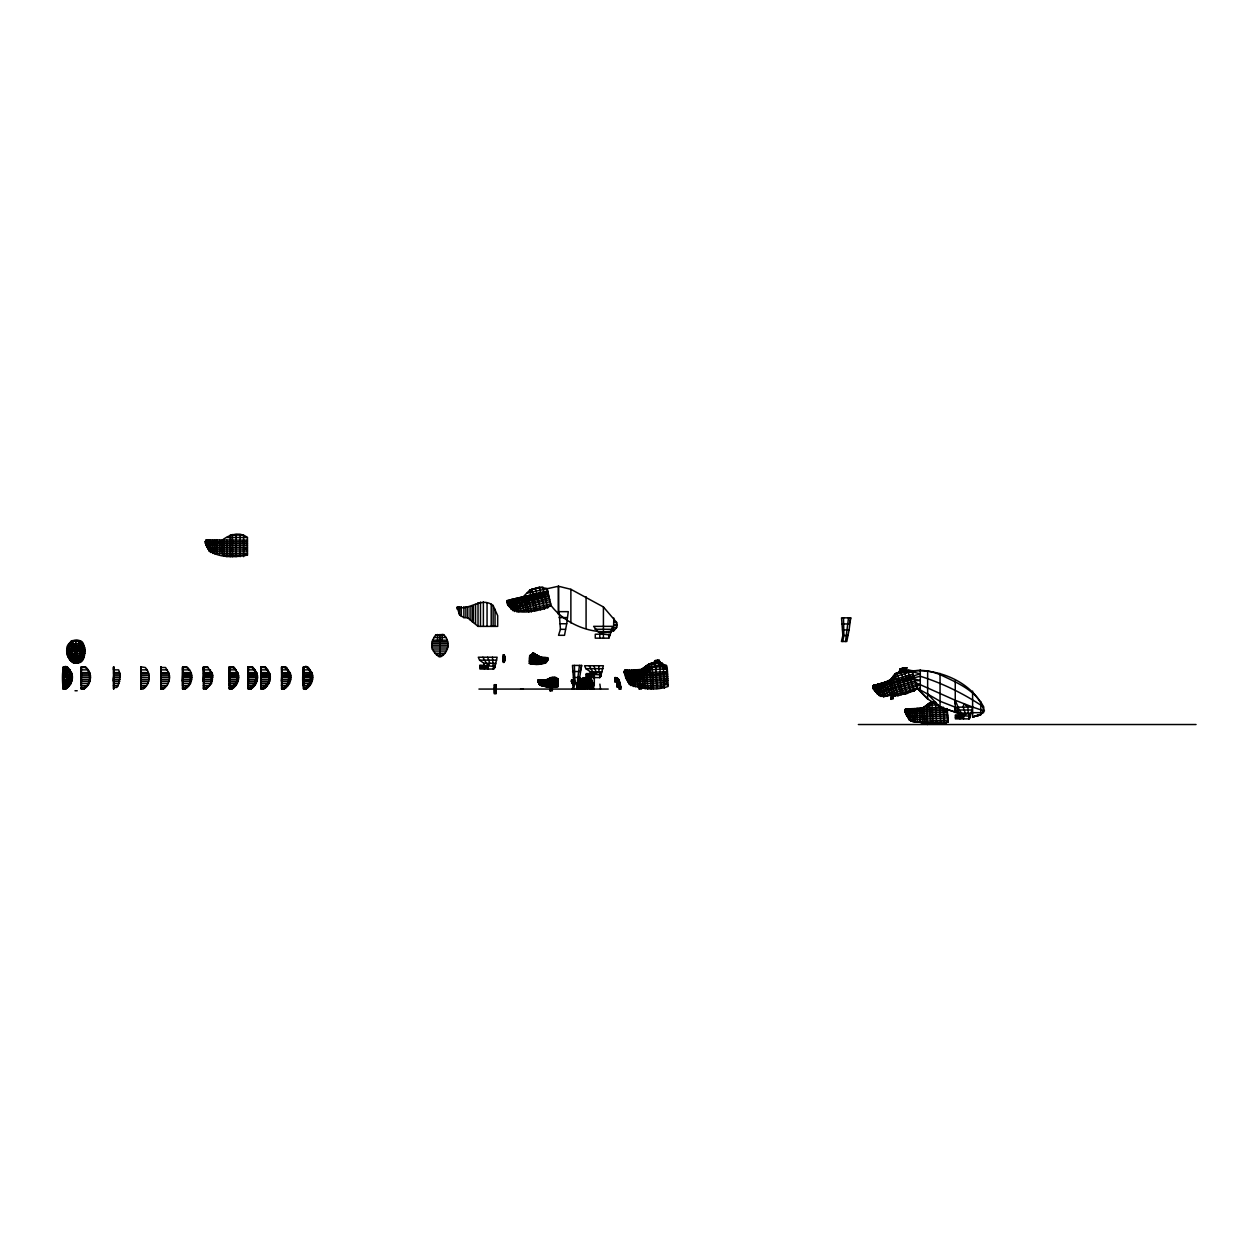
<?xml version="1.0" encoding="UTF-8"?>
<svg xmlns="http://www.w3.org/2000/svg" width="1259" height="1259" viewBox="0 0 1259 1259"><rect width="100%" height="100%" fill="white"/><g stroke="black" fill="none" stroke-linecap="round" stroke-linejoin="round"><path stroke-width="1.5" d="M63.155 689.066C62.163 680.332 60.684 654.9 71.401 672.605C74.171 678.554 71.008 685.762 65.61 689.066L63.186 689.066L63.155 684.833L64.319 684.833L68.379 679.64L68.348 675.784L65.499 669.867L66.57 666.861L69.418 669.882M69.749 659.448L77.114 659.889L77.082 657.245L79.522 655.184L80.308 653.405L79.207 649.55L77.554 646.26L75.918 645.946L74.659 645.961L74.737 659.889L77.114 659.889C82.291 655.86 82.465 648.416 78.263 643.632C84.243 632.994 89.121 662.391 78.373 662.832L73.478 662.832C67.97 659.464 64.791 651.973 67.876 645.993M84.148 646.355C78.152 644.813 69.513 645.19 70.488 653.405L74.863 659.889L74.895 662.832L73.604 662.832C63.17 657.938 65.893 636.409 79.317 640.626L83.362 646.355M80.356 661.211L75.918 661.211L75.918 662.832L75.918 640.626L79.773 640.642C86.981 646.213 85.958 658.189 78.247 662.832C76.217 663.698 76.421 659.527 77.995 659.448L81.237 653.405L76.956 662.832L82.386 657.214L84.243 651.375M71.086 641.24L75.918 641.24L72.078 640.642C58.575 652.43 76.878 646.733 84.4 647.913M68.08 646.355L77.554 646.26L77.082 657.245M77.192 646.544L78.436 647.913M84.463 655.184L83.661 655.184L83.991 647.913L84.825 647.913L83.975 645.993M113.625 689.066L113.64 666.861L113.625 689.066L113.625 675.8L120.297 675.8L118.094 685.683L116.835 687.445L113.64 687.445M120.297 675.8L120.077 674.147L113.64 674.147L113.625 666.861L113.625 670.024M113.64 667.475L113.64 669.867L118.629 669.867L120.077 674.147M140.882 685.683L140.914 666.861L140.898 689.066L143.117 689.066C150.262 684.392 151.222 673.502 145.273 667.49L140.898 666.861L140.898 689.066L140.914 687.461L144.911 687.445M165.165 687.445L161.183 687.445L161.152 689.066L161.168 666.861L161.168 672.715L168.612 672.605C171.051 678.444 168.47 685.494 163.371 689.066L161.152 689.066L161.168 666.861L161.152 681.418L168.895 681.418M182.634 684.833L182.634 672.196M182.665 667.475L182.634 689.066L185.089 689.066C193.131 684.66 194.358 672.054 186.489 666.877L182.649 666.861L182.618 685.683M231.656 689.066C239.1 684.267 239.887 672.306 232.836 666.861L229.437 666.861L229.437 689.066L231.876 689.066C237.4 685.699 240.579 678.208 237.479 672.227M255.64 672.574L252.666 667.49L248.306 666.861L248.291 689.066L250.746 689.066C256.254 685.699 259.433 678.208 256.348 672.227M256.301 677.625L254.759 683.448L249.329 689.051M261.069 684.833L261.069 683.48L267.538 683.448C271.063 678.333 269.269 670.496 264.484 666.861L261.085 666.861L261.069 689.066L263.524 689.066C269.033 685.699 272.212 678.208 269.127 672.227M269.631 681.418L261.069 681.418L261.069 672.196M268.954 673.785L261.085 674.147L269.993 674.163L265.917 667.49L261.085 666.861L261.069 689.066L261.069 687.445M283.904 689.066C291.396 684.251 291.868 672.369 285.085 666.861L281.686 666.861L281.686 689.066L284.125 689.066C289.649 685.699 292.828 678.208 289.727 672.227M311.571 672.227L312.437 674.163L303.513 674.147L303.513 672.589L311.728 672.605C314.545 678.538 311.351 685.762 305.968 689.066C301.279 692.607 301.578 662.061 306.928 666.861L309.777 669.882M431.868 645.206L432.246 648.999L434.937 653.264L438.824 656.647L440.933 656.647C449.07 652.445 450.565 640.123 443.278 634.489L435.583 635.087L432.545 640.186L431.868 645.206L447.889 645.206M437.534 640.186L437.55 634.489M446.032 637.463L439.879 637.479L439.863 656.647L439.879 634.489M538.994 683.133L538.034 680.112L542.409 680.002L542.409 685.982L539.639 684.817L539.12 683.133C540.205 685.919 535.83 679.105 539.12 680.002M67.372 655.184L68.191 655.184L68.6 646.339L72.518 640.626L73.431 645.442L70.488 651.375L73.589 643.632L75.918 643.617L78.263 643.632L81.095 651.375L81.048 653.405L77.082 658.599L74.769 658.599L70.709 653.405L73.651 659.448L75.933 659.889M88.224 669.882L81.316 669.867L81.316 666.861L85.156 666.877C93.024 672.054 91.797 684.66 83.755 689.066L81.3 689.051L81.316 666.861L81.331 685.683L81.284 667.475L86.147 667.49M149.066 675.438L140.914 675.8L140.898 681.418L148.641 681.418M140.914 666.861L140.898 674.147L148.782 673.785M161.152 689.066L161.168 687.461M187.481 667.49L182.649 667.475L182.634 689.066L182.649 687.461M182.634 671.677L182.634 666.861M203.549 671.677L203.549 666.861L207.405 666.877L211.78 672.605L203.549 672.589L203.549 674.147L212.456 674.163L212.771 675.815L211.465 683.48L205.988 689.066L203.549 689.066L203.549 666.861L203.565 681.418L212.094 681.418M208.018 685.683L205.768 689.066L210.709 683.48L211.717 675.438L203.549 675.8L203.549 681.418L203.549 677.61L212.755 677.625M229.437 674.147L238.344 674.163L234.268 667.49L229.437 666.861L229.453 685.683L229.437 674.179L237.322 673.785M229.437 671.677L229.437 666.861L229.421 670.024M256.207 683.48L248.306 683.48L248.291 672.589L256.537 672.605L257.214 674.163L248.306 674.147L256.175 673.785L255.451 683.48L250.51 689.066L252.776 685.683M248.291 671.677L248.306 666.861L252.162 666.877L256.537 672.605M270.071 679.64L261.085 679.608L261.069 681.418L261.085 677.61L261.069 681.418L261.069 675.8L269.237 675.438M261.069 671.677L261.085 666.861L261.069 670.024M281.686 683.495L281.686 685.683L281.686 666.861L286.517 667.49L290.593 674.163L281.686 674.147M286.108 687.445L281.701 687.445L281.686 689.066L281.686 666.861L281.686 672.715L288.295 672.605L288.657 674.147L288.547 681.418L285.038 687.445M303.513 683.495L303.513 685.683L303.529 666.861L308.345 667.49L311.744 672.605M303.513 674.147L303.513 666.861L303.529 669.867L309.258 669.882L310.485 674.147L310.375 681.418L306.881 687.445M541.401 683.133L541.401 682.236M248.291 670.024L248.306 666.861L248.275 685.683L248.291 675.8L256.458 675.438M288.295 672.605L287.43 669.882L281.686 669.867L281.686 666.861M68.6 677.625L65.657 671.677L63.155 671.677L63.17 666.861L67.766 667.49L71.952 675.815L70.693 683.48L63.155 683.48L63.186 679.64L72.156 679.64M140.898 672.589L148.357 672.605M182.634 672.589L190.849 672.605L191.557 674.163L182.649 674.147L190.518 673.785L190.801 675.438L189.794 683.48L184.853 689.066M229.437 672.589L237.652 672.605M261.069 672.589L269.284 672.605M920.282 669.804L920.282 691.459L927.647 698.918L940.08 707.07L960.46 713.869L940.048 707.039L927.647 694.055L917.197 688.295C915.545 682.488 913.483 676.728 912.193 670.874C939.938 668.356 974.875 683.369 984.396 710.816L980.824 714.577L972.609 717L972.609 691.081M940.048 673.423L940.048 707.039M70.693 683.48L65.499 689.066L64.193 689.051L64.319 683.48L67.545 679.64L65.358 672.511M67.199 674.147L65.641 672.511L68.049 675.784L68.316 681.418L64.193 689.066L70.772 681.387L71.228 674.147L72.078 674.163L71.212 672.227M75.933 645.946L78.719 646.355L81.363 651.375M75.933 641.24L80.749 641.24M80.34 653.405L78.121 646.26M149.239 677.625L140.898 677.61L140.898 681.418L140.914 679.64L149.034 679.64M191.195 681.418L182.649 681.418L182.634 675.8L190.801 675.438M211.874 677.625L209.812 669.882M237.982 681.418L229.437 681.418L229.437 666.861M256.631 677.625L255.75 672.605L256.301 677.594M310.973 672.605L311.256 681.418L303.513 681.387L303.513 677.61L303.513 681.418L312.075 681.418M182.618 679.703L182.634 681.418L182.649 679.64L191.62 679.64M66.932 653.405L75.933 653.39L75.933 655.168L84.07 655.184M119.81 681.418L113.64 681.418L113.625 677.61L120.297 677.625M203.533 679.671L203.533 681.418L203.533 679.64L212.535 679.64M257.513 677.625L248.291 677.61L248.291 681.418L256.852 681.418M261.069 681.418L261.069 679.671M901.098 669.945L900.138 669.19L899.146 672.495L900.138 669.19L906.81 667.899L903.931 671.362L899.099 672.652L900.091 669.332L903.726 668.025L906.653 670.418L920.345 673.864L872.817 687.634C874.139 680.726 877.161 691.6 877.476 693.819L880.97 696.353L887.689 695.708L883.849 682.677L912.948 674.1M68.411 677.625L65.783 672.511L68.112 677.625L66.758 681.418M81.111 651.375L81.363 653.405L80.639 649.55L78.388 646.26L80.639 649.55L81.363 653.405C79.191 645.977 77.901 642.247 80.828 653.405L79.522 655.184M229.453 687.461L229.437 689.066L229.437 683.495M248.322 687.461L248.291 689.066L248.291 684.833M303.529 687.461L303.513 689.066L303.529 666.861L308.345 667.49M505.315 659.102C503.049 645.961 501.696 671.236 505.315 659.102L502.939 659.102M81.3 683.48L89.216 683.48M248.291 683.48L254.759 683.448M303.513 683.48L311.429 683.48M113.64 683.48L119.353 683.48M182.649 683.48L190.55 683.48M281.686 683.48L289.601 683.48M955.251 680.789L955.251 712.531M655.986 661.51L655.168 660.582L653.484 663.556L657.544 661.416L659.307 661.431L658.363 662.895L660.015 662.832L659.024 660.188L660.66 664.909L659.102 665.917L657.403 660.172L655.168 660.582L653.421 663.556L659.968 662.832L659.087 660.172L657.403 660.172M64.319 683.48L64.429 672.196L63.155 672.196M566.692 623.756L568.265 611.654L559.122 611.654L560.428 629.327L558.54 635.307L564.52 635.307L566.692 623.756L560.098 623.756M577.724 689.066L581.642 665.413L572.483 665.413L573.789 683.086L572.357 689.066M849.07 629.941L850.706 617.839L841.547 617.839L842.853 635.512L841.421 641.492L846.803 641.492L849.07 629.941L842.523 629.941M955.046 703.907L955.219 700.272L915.466 682.567L877.476 693.819L872.833 687.603M529.583 657.528L531.282 657.607L529.583 657.528C547.46 658.488 549.79 655.451 546.847 661.573C542.424 665.193 534.729 664.894 529.299 663.367L529.677 655.64L533.627 653.279L535.39 654.774L532.51 654.46L532.919 653.279L535.374 654.774L532.478 653.893L532.887 655.797L538.726 656.096C540.772 659.37 550.97 655.247 547.256 660.818L529.472 659.936M539.466 663.871L539.812 656.946L536.334 654.649L529.677 655.64L532.887 655.797L533.643 653.279L531.424 654.68L530.952 664.154L531.03 662.675M532.463 664.233L532.95 654.475L531.928 654.617L532.195 655.357L532.919 653.295L535.39 654.774L534.603 653.452L534.194 654.649M534.257 664.327L534.745 654.586L538.726 656.096L538.632 657.969M534.745 654.57L537.294 654.979L536.822 664.453M535.846 664.39L536.334 654.649M541.527 663.572L541.826 657.497L542.975 657.497L542.676 663.446M545.619 663.021L545.887 657.607M529.378 661.62L546.312 662.454L546.548 657.639M532.95 654.491L532.887 655.797L532.919 653.279L532.195 655.357M537.247 656.018L537.294 654.979L531.424 654.68M538.348 663.808L538.726 656.096M540.662 658.079L529.614 656.836M541.795 658.127L540.693 657.387L540.379 663.902L529.299 663.367L544.643 663.351L544.942 657.56M543.715 663.304L543.998 657.513M546.312 662.454L546.39 660.77M546.973 660.802C548.42 658.3 546.705 662.486 546.925 659.905L547.744 659.952L547.665 657.56M574.419 665.413L574.844 683.086L573.663 689.066M843.499 617.839L843.908 635.512L842.727 641.492M72.062 644.199L71.102 644.687L71.889 644.199M549.317 597.978L509.895 607.263C507.896 606.114 504.702 599.583 509.077 600.118L547.712 591.132L509.077 600.118L511.123 608.789C520.376 614.738 533.8 611.119 544.407 608.837L539.293 587.213L529.756 590.093L523.146 596.908L526.545 611.355L551.112 605.579C564.772 623.677 591.651 635.103 613.81 630.838L616.611 627.549L616.611 622.387L603.423 606.964L570.878 589.306L558.477 586.238L530.307 592.422M140.898 670.024L140.914 667.49M161.152 670.024L161.168 666.861M182.634 670.024L182.649 667.475M203.533 670.024L203.549 666.861L203.549 689.066L203.565 687.461L207.971 687.445M74.769 657.245L71.354 653.405L73.73 646.26M920.282 687.839L901.161 694.748L895.653 676.413L905.174 673.596L906.653 670.418M67.923 653.374L71.008 659.417L74.895 662.832C70.913 658.536 68.379 650.809 73.447 646.26L70.756 653.405L74.895 661.211M533.643 653.279L532.51 654.444L532.919 653.279L533.202 654.475L535.374 654.774M70.488 653.405L73.305 646.26L70.488 653.405L71.212 649.55M483.912 663.304L495.684 663.304L494.74 666.467L479.931 665.114L479.931 669.033L493.465 669.033L494.74 667.585L497.116 657.229L478.294 657.229L479.6 660.157L483.912 663.304L484.463 669.033M598.702 665.743L599.032 671.834L599.725 674.635L601.015 674.997L603.391 665.743L584.569 665.743L585.876 668.671L594.358 674.478L601.015 674.903L599.725 677.562L586.19 677.562L586.19 673.628L594.358 673.455M955.408 715.93L963.56 715.789L965.26 713.145L963.151 707.054L963.906 703.671L967.919 707.054L968.234 713.145L968.942 715.946L970.217 716.308L972.609 707.054L955.219 700.272L959.264 709.997L963.56 715.789L970.217 716.214L968.942 718.873L955.408 718.873L955.408 714.939L959.956 714.687L963.56 714.766L963.56 718.873M579.439 665.413L576.465 689.066M848.519 617.839L845.529 641.492M74.895 655.168L75.194 653.39M641.492 685.132L641.492 689.066L639.226 689.066L639.871 685.132M902.152 668.403L903.931 671.362L902.152 668.403L903.096 669.127L903.726 668.025L904.292 669.206L903.931 671.362L906.386 677.72M538.317 656.38L537.593 655.75L538.537 656.317M610.08 635.055L612.441 626.352L593.634 626.352L597.82 631.688L603.423 634.08L610.08 635.055L608.805 638.171L595.271 638.171L595.271 634.253L603.423 634.08L603.423 638.171M71.511 653.405L74.659 645.961L73.415 647.913M625.44 670.528L626.935 670.134L627.076 673.408M305.732 689.066C312.924 684.377 313.522 673.518 307.825 667.459M580.493 670.512L581.642 665.413M849.557 622.937L850.706 617.839M625.503 670.213C623.488 671.377 630.177 683.637 624.606 673.534C622.229 670.024 629.594 669.064 624.684 670.528L627.375 679.042L641.775 678.318L641.681 676.555L626.463 677.295L624.448 672.81L624.684 670.528L626.935 670.134L624.684 670.528L649.314 669.127M906.024 712.279L905.3 709.321C905.819 707.054 909.517 723.484 905.221 712.311C905.52 703.702 909.675 713.822 907.991 717.724L907.361 716.072L910.792 721.108L920.093 722.351L924.83 724.24L944.14 723.689L947.917 721.879L947.256 708.644L904.953 710.706L905.221 712.311L947.303 710.265L943.148 710.469M550.325 689.177L550.057 690.861L552.308 690.861L552.308 687.729L551.222 687.729L550.325 689.177L552.308 689.177M978.432 715.584L982.996 712.185L983.641 707.039C974.97 689.743 956.572 682.504 940.048 674.619C930.684 670.984 920.455 668.797 910.603 671.897L912.193 670.874L905.174 673.596L904.324 670.685L901.727 671.472M79.773 644.073L80.749 644.687L79.821 644.325M890.868 697.643L892.458 695.771L893.213 698.808L891.01 699.343L890.868 697.643L892.804 697.171M903.301 669.646L903.726 668.025L903.742 670.842L905.268 670.386L906.449 672.227M247.456 547.24L206.964 547.287L205.091 541.811L206.35 539.843L247.441 540.205M71.322 641.24L72.912 641.24L70.189 643.632L68.71 653.405L72.566 661.211L71.716 661.211M878.058 691.726L876.374 692.293L880.97 696.337L877.429 684.566L883.849 682.677M897.935 695.692L890.302 695.346L888.303 688.799L876.17 692.34L874.596 690.719L876.406 690.152L876.28 692.324L873.164 688.484M919.275 689.979C915.136 685.856 909.14 695.047 903.285 694.087L896.943 672.825L890.491 679.813L895.354 696.054L890.302 695.33L883.299 696.542L879.537 683.873L873.132 685.825L876.72 692.23L879.459 691.427M879.128 695.487L875.996 684.99L873.038 685.777L879.144 695.456L916.064 684.534L920.282 685.006L883.283 696.557L887.705 695.676M883.299 696.542L885.455 696.337L881.568 683.259L890.758 680.647L890.506 679.75L883.834 682.724M913.782 690.971L917.229 688.217L893.024 695.487L888.775 681.276L896.943 672.825M909.69 676.728L907.833 670.181L912.193 670.874M873.038 685.762L874.265 688.862L873.478 689.114L906.858 679.309L906.275 677.358L910.052 677.956L913.987 690.939L913.53 689.365L914.003 690.892L910.698 691.868L906.748 678.947L902.483 678.884C903.301 670.024 895.495 671.126 892.442 677.342L897.935 695.723L901.176 694.732M905.268 670.386L904.292 669.206L903.742 670.842L902.593 669.599L899.099 672.652L901.035 670.04L900.091 669.332L901.869 672.29L900.531 670.528M660.66 664.909L661.353 663.21L658.205 661.101M67.86 647.913L67.687 646.355M547.193 660.818L529.425 660.707L531.125 660.802M68.474 679.64L64.193 687.445M647.126 666.971L647.032 667.065M927.537 705.732L927.631 705.669M659.307 661.431L658.426 663.43L657.544 661.416M905.709 709.494L904.953 710.706L905.677 709.006L943.306 707.243L944.14 723.689L942.33 723.783M76.956 661.211L80.497 655.184L80.859 651.375M547.13 660.802L547.712 659.134M68.316 681.418L65.468 687.445L63.155 688.657M81.064 655.184L76.956 662.407L73.62 661.211L70.787 655.184M574.828 683.905L572.53 683.905L571.334 681.182L572.53 680.002L572.53 683.905L573.789 685.415L573.789 680.002M893.685 677.326L893.685 678.223L893.796 677.373M904.953 710.706C906.181 705.827 906.15 714.656 905.079 711.603L905.772 710.658L905.221 712.311M230.476 689.051L237.054 681.387L236.771 672.574M311.13 681.387L304.552 689.066M229.421 679.671L229.453 681.418L229.406 679.64L238.423 679.64M67.781 655.184L75.933 655.168L75.933 653.39L84.904 653.405M79.112 661.211L78.137 662.832L79.931 661.211M66.365 687.445L65.374 689.066L71.071 683.48M163.371 689.066L165.637 685.683M66.522 687.445L70.016 681.418L70.142 674.147L68.899 669.882L66.176 667.49L64.477 668.828L63.17 667.475L68.002 667.49M492.442 657.229L493.465 669.033L494.74 667.034M586.19 674.619L594.358 674.478L599.032 671.834L601.015 674.903L599.725 673.659L599.725 677.562L601.015 675.548M983.641 710.816L972.609 707.054L955.219 707.196L955.077 709.997L959.956 714.687L963.56 715.789L968.234 713.145L970.217 716.214L968.942 714.97L968.942 718.873L970.217 716.875M556.226 684.817L558.067 683.905L539.12 683.905L539.639 683.133M267.538 683.448L262.108 689.051M85.785 685.683L83.519 689.066L82.339 689.051L87.201 685.683C91.797 680.285 90.727 671.267 85.156 666.877L85.675 667.49M144.108 687.445L145.367 685.683M185.844 687.445L187.103 685.683M232.632 687.445L233.906 685.683M264.28 687.445L265.539 685.683M284.88 687.445L286.155 685.683M306.724 687.445L307.983 685.683M659.102 665.917L658.961 662.926L651.281 663.273L649.077 664.012L649.471 672.306L627.816 673.471C621.883 673.471 628.178 681.56 629.469 684.377C641.303 688.893 655.734 690.908 668.167 686.423L667.301 668.875C655.451 659.212 646.371 674.73 634.725 673.124L635.386 686.737M77.114 659.448L81.08 653.405L78.2 659.448L75.918 660.298M64.351 685.683L67.53 681.418L68.112 677.625M448.094 646.984L431.664 646.984M77.381 646.26L75.918 647.913L74.47 646.26M558.067 681.434L537.923 681.434L538.584 682.236L538.222 680.726M282.724 689.066C289.318 685.352 292.167 676.398 287.949 669.882M493.465 669.033L494.74 667.679M599.725 677.562L601.015 676.209M968.942 718.873L970.217 717.52M87.563 669.882C91.529 676.13 89.641 684.912 83.519 689.066L87.201 685.683M63.155 686.124L64.823 685.683L68.568 679.64L67.907 675.784L65.751 672.511M263.288 689.066C270.48 684.377 271.078 673.518 265.381 667.459L261.085 667.459L261.085 669.867L267.994 669.882M250.62 689.066C258.347 684.424 259.37 672.463 252.146 666.877L254.46 669.851M888.303 688.799L886.352 682.095L890.491 679.813M655.923 661.51L653.421 663.556L655.388 661.809L655.168 660.582L656.049 662.045M72.644 649.55L74.659 647.913M624.684 670.528L624.606 673.534L628.194 673.36L628.036 670.087M636.409 674.793L636.173 669.772L641.366 669.52L649.093 664.012L654.932 663.729L655.042 666.105L649.188 666.404M917.449 721.627L916.804 708.549C924.515 710.595 927.993 700.492 935.531 701.908M643.554 672.589L643.349 668.498L649.093 664.012L658.992 663.524M907.078 716.088L947.508 714.089L947.901 721.879L924.767 723.028L924.83 724.24L923.98 707.275L929.709 702.79L935.547 702.506M643.365 668.498L649.109 664.012L641.35 669.52L641.492 672.699M67.545 679.64C68.175 671.393 55.837 671.96 71.008 672.605M72.282 651.375L74.659 649.55M977.094 716.119L978.825 714.766L972.64 716.985L980.824 714.577L980.824 701.751M544.423 608.821L551.112 605.579L547.083 588.488L539.293 587.213M457.143 609.151L457.143 607.231C470.315 610.694 481.111 596.231 493.119 605.485L497.683 615.667L497.683 626.384L478.027 626.384L467.766 617.854L463.879 617.618L459.629 614.974L457.143 607.231L461.455 607.231M247.456 555.062L222.229 555.077L222.213 540.237C229.169 534.54 239.619 531.329 247.441 537.483L247.456 555.062C235.795 557.438 213.936 558.65 207.168 547.319M872.817 687.634L873.478 685.368L873.478 689.145M872.833 686.202L873.478 685.4M558.067 680.033L543.542 680.033C548.09 680.505 551.269 675.406 556.226 677.688L558.067 678.837L558.067 686.564L556.226 687.272L546.894 687.272L543.542 685.982L543.542 680.033L542.409 680.002M578.196 680.096L584.034 677.625M556.226 685.793L558.067 684.817L539.639 684.817L539.639 680.002M943.495 710.438L947.398 712.075L905.945 714.121L907.818 714.026M663.509 684.912L667.301 683.102L666.782 673.282M947.901 721.879L944.14 723.689L947.917 721.879L947.712 717.913L909.203 719.833L908.668 708.864M902.199 668.277L903.159 669.033L906.81 667.899L903.348 669.536L902.199 668.277L902.656 669.41M531.251 658.174L529.551 658.252L531.282 657.45M904.355 669.017L906.81 667.899M64.24 686.139L68.316 679.64L65.452 685.683L63.155 686.533M885.817 689.523L914.963 680.867L920.298 680.474L914.38 678.931L875.32 690.546L874.265 688.862M874.076 688.941L874.612 690.687L876.39 690.168L876.752 692.12M903.285 694.071L902.845 692.481L903.285 694.087L906.779 693.064L902.955 680.474L920.298 676.272C942.771 683.291 964.504 694.008 983.641 707.039M978.463 715.505L980.824 714.577L972.64 716.985M876.17 692.34L876.988 692.057M876.39 690.184L878.53 693.536L877.476 693.819L878.562 693.457L877.476 693.819L876.453 692.245L878.011 691.852M877.492 693.803L878.562 693.457M897.132 673.345L895.007 674.021L904.497 671.283M538.034 680.112L539.12 683.905L538.946 679.86M906.858 679.309L913.861 677.2L909.596 676.366L909.25 675.233M873.573 685.667L881.568 683.307L882.04 684.833M876.012 684.927L877.46 684.487L877.932 686.061L877.444 684.534M893.04 695.456L892.537 693.756L893.024 695.487L895.007 694.874M879.522 683.936L881.552 683.338M888.775 681.276L890.758 680.694L890.506 679.75M891.073 696.856L892.631 696.463M892.993 697.942L890.884 698.462L891.104 699.327M511.327 604.855L548.861 596.026L508.416 605.532L507.141 600.512M506.826 602.337L548.058 592.643L509.454 601.723M507.393 603.879L548.436 594.232M508.416 605.532L510.241 605.107M511.123 608.789L510.1 607.216L511.123 608.789L549.727 599.709M550.214 601.629L512.665 610.552L510.163 599.866M550.702 603.864L516.757 611.858L513.735 599.032M613.495 630.901L613.81 618.012M527.033 593.194L532.478 591.919M902.593 669.599L904.292 669.206M982.996 712.185L983.641 712.641L972.609 712.688M915.435 670.937L907.802 670.292M924.767 723.028L922.705 723.122L921.981 708.298L916.804 708.549L916.882 710.107L916.804 708.549M930.779 724.35L929.819 705.182L938.38 704.757M69.339 643.632L70.189 643.632M80.529 641.24L78.939 641.24L82.512 643.632M68.899 669.882L69.749 669.882M658.205 661.652L660.062 661.542M67.593 685.683L69.056 685.683M655.042 666.105L666.42 665.555L666.656 669.819L666.404 665.555L659.81 663.005L662.454 663.351M666.53 668.277L662.675 668.466L662.439 663.351L661.29 663.21M650.085 669.725L667.301 668.875M667.427 671.598L642.232 672.841L642.971 687.682L664.327 686.611M625.487 676.87L667.585 674.777M667.679 676.618L626.195 678.664L625.849 673.502M627.454 679.026L626.683 677.326L628.477 678.979L628.272 675.186M627.328 680.631L667.774 678.632M667.27 683.102L667.176 681.339L663.336 681.528L663.43 683.291L667.301 683.102L666.42 665.555M664.122 682.661L629.469 684.377L628.918 673.408M668.073 684.676L633.246 686.391L632.6 673.235M910.163 708.786L910.792 721.108L910.713 719.755L909.203 719.833L909.108 717.772L907.991 717.819L947.586 715.867M947.822 720.117L912.995 721.848L912.334 708.691L906.134 708.99M649.392 670.685L624.338 671.913L624.684 670.528M663.666 673.345L667.506 673.156L625.534 675.705M626.069 675.296L626.463 677.295M664.028 680.6L667.868 680.411L628.257 682.362L627.816 673.471M203.549 674.147L211.433 673.785L211.717 675.438M940.741 723.862L939.844 707.039M237.605 675.438L229.437 675.8L238.659 675.815M289.853 675.438L281.686 675.8L290.908 675.815M311.681 675.438L303.513 675.8L312.736 675.815M646.292 666.53L646.119 672.463M660.959 688.405L659.858 666.231M926.923 705.323L927.411 724.523L927.332 722.902M479.931 666.09L488.083 665.948L489.767 663.304L487.658 657.229M651.407 666.263L651.265 663.288L654.932 663.729M651.296 663.273L654.9 663.131M81.662 643.632L82.527 646.355L83.755 646.355M67.152 651.375L85.124 651.375M71.716 681.418L63.155 681.418L63.139 679.703M70.032 659.448L71.495 659.448M68.395 657.245L83.456 657.245M479.931 667.569L488.083 667.49M586.19 676.083L594.358 676.02M955.408 717.41L963.56 717.331M66.176 667.49L67.766 667.49M520.596 689.066L523.398 689.066M584.034 687.272L585.372 687.272M230.208 537.499L247.441 537.483M205.091 541.811L247.441 541.763M205.28 543.432L247.456 543.4M208.9 545.273L205.909 545.273L205.815 540.095M205.909 545.273L247.456 545.226M247.488 551.001L208.9 551.127L208.9 540.158M247.456 553.299L212.582 553.331L212.566 540.158M243.601 549.034L247.456 549.034L207.798 549.066L207.782 540.158M559.122 617.587L566.959 617.587M613.81 622.387L616.611 622.387L616.611 627.549L613.81 627.549M841.626 623.945L849.337 623.945M613.81 624.968L617.288 624.968M560.428 629.327L565.496 629.327M594.94 629.28L611.921 629.28M599.253 632.443L611.008 632.443M444.175 635.087L435.583 635.087M842.853 635.512L847.984 635.512M433.726 637.463L439.879 637.479M432.545 640.186L447.213 640.186M432.136 641.744L447.622 641.744M431.664 643.396L448.094 643.396M80.922 643.632L82.842 643.632M447.496 648.999L432.246 648.999M66.696 649.565L85.14 649.565M446.347 651.06L433.411 651.06M66.727 651.375L67.593 651.375M444.82 653.264L434.937 653.264M443.247 655.026L436.511 655.026M502.939 654.822L504.041 654.822M502.939 656.018L504.717 656.018M502.939 656.694L504.985 656.694M83.834 657.245L82.103 659.448M502.939 657.418L505.221 657.418M502.939 658.221L505.331 658.221M502.939 659.889L505.205 659.889M479.6 660.157L496.723 660.157M502.939 660.802L504.859 660.802M71.495 661.211L75.933 661.211L75.933 662.832L75.918 643.617M502.939 661.762L504.403 661.762M233.749 667.459L229.437 667.459L234.268 667.49M255.215 669.882L248.306 669.851L248.306 667.475L252.603 667.459M286.517 667.49L281.686 667.475L281.701 669.867M161.168 667.475L165.543 667.49L168.612 672.605M203.549 667.475L208.38 667.49M248.306 666.861L253.138 667.49M265.917 667.49L261.085 666.861M585.876 668.671L602.998 668.671M646.717 669.882L649.912 669.882M68.159 669.867L70.079 669.882M140.914 669.867L147.161 669.882M161.168 669.867L167.416 669.882M182.649 669.867L189.558 669.882M203.549 669.867L210.458 669.882M229.437 669.851L236.346 669.882M572.562 671.519L580.273 671.519M63.816 671.677L65.657 671.677C67.042 674.431 59.173 671.535 66.003 672.747M601.959 671.834L590.188 671.834L590.739 677.562M81.316 672.589L89.546 672.605L90.223 674.163L81.3 674.147L81.316 675.8L90.538 675.815M113.64 672.589L119.589 672.589M161.168 674.147L169.225 674.163M71.653 674.163L63.155 674.147L63.155 675.784L71.952 675.815M161.168 675.8L169.509 675.815M182.634 675.8L191.856 675.815M203.549 675.8L212.771 675.815M248.306 675.8L257.528 675.815M261.069 675.8L270.292 675.815M71.511 675.815L72.392 675.815M573.459 677.515L579.99 677.515M71.495 677.625L72.377 677.625M81.3 677.61L90.522 677.625M169.493 677.625L161.168 677.61L161.152 681.418L161.152 677.61L161.152 681.418L161.168 679.64L169.304 679.64M191.84 677.625L182.634 677.61L182.634 681.418M238.643 677.625L229.437 677.61L229.437 681.418M261.069 677.594L270.276 677.625M281.686 677.594L290.892 677.625M303.513 677.594L312.72 677.625M556.226 677.783L554.574 677.515L554.574 687.272L556.226 687.288L556.226 677.688L549.837 677.783L549.837 687.272M619.9 682.158L614.864 682.158L614.864 677.625L617.067 677.783L618.909 679.64L621.175 689.066L618.909 689.066L618.909 679.64M558.067 678.837L548.216 678.837L548.216 687.272M590.691 678.837L581.642 678.837L581.642 689.066L578.196 686.171L578.196 683.905L592.958 683.905M614.864 678.837L618.122 678.837M90.302 679.64L81.316 679.64L81.3 681.418L89.861 681.418M120.124 679.64L113.593 679.64L113.625 681.418L113.625 677.61L113.625 681.418M248.275 679.64L248.291 681.418L248.275 679.64L257.292 679.64M290.672 679.64L281.67 679.671L281.686 681.418L290.231 681.418M312.5 679.64L303.513 679.64L303.513 681.418L303.513 677.61M571.444 680.112L574.828 680.002M591.636 680.033L579.423 680.033L579.423 686.564L593.367 686.564M614.864 680.033L619.066 680.033M537.829 680.726L558.067 680.726M571.334 681.182L574.828 681.182M578.196 681.182L592.092 681.182M614.864 681.182L619.522 681.182M538.222 682.236L558.067 682.236M574.828 682.158L571.633 682.158L571.633 680.002M578.196 682.158L592.47 682.158M572.09 683.039L592.816 683.039L593.76 689.066M617.067 683.039L620.246 683.039L620.246 689.066M558.067 683.133L538.71 683.133L539.12 683.905M235.905 683.448L229.437 683.48L237.353 683.48M140.898 683.48L148.058 683.48M161.183 683.48L168.328 683.48M203.565 683.48L211.465 683.48M261.085 683.48L268.985 683.48M617.067 683.905L620.388 683.905M574.828 684.817L573.065 684.817L573.065 680.002M576.952 684.817L593.099 684.817M617.067 684.817L620.514 684.817M494.315 684.99L496.062 684.99M63.155 685.683L69.355 685.683M81.316 685.651L87.485 685.683M113.42 685.683L118.094 685.683M140.693 685.683L146.5 685.683M160.947 685.683L166.755 685.683M182.429 685.683L188.819 685.683M203.328 685.683L209.734 685.683M229.217 685.683L235.622 685.683M248.086 685.683L254.491 685.683M260.865 685.683L267.254 685.683M281.465 685.683L287.87 685.683M303.309 685.683L309.698 685.683M558.067 685.793L541.401 685.793L541.401 680.002M576.952 685.793L593.241 685.793M617.067 685.793L620.671 685.793M494.315 686.029L496.062 686.029M558.067 686.564L546.013 686.564L546.013 680.033M617.067 686.564L620.797 686.564M494.315 687.225L496.062 687.225M593.477 687.272L580.32 687.272L580.32 679.64M620.907 687.272L617.067 687.272L617.067 677.783L614.864 677.625M639.493 687.367L641.492 687.367M63.155 687.445L67.593 687.445M81.316 687.414L85.738 687.445M182.649 687.445L187.072 687.445M229.453 687.414L233.859 687.445M248.306 687.414L252.729 687.445M261.085 687.414L265.507 687.445M305.89 687.445L307.951 687.445M494.315 687.918L496.062 687.918M641.492 688.185L639.304 688.185L639.32 689.066M550.702 688.453L552.308 688.453M494.315 688.626L496.062 688.626M478.939 689.066L608.223 689.066M494.315 689.444L496.062 689.444M552.308 689.979L550.136 689.979L550.152 690.861M494.315 690.325L496.062 690.325M75.005 690.75L77.208 690.75M494.315 691.112L496.062 691.112M494.315 692.009L496.062 692.009M494.315 692.985L496.062 692.985M972.2 709.997L955.077 709.997L958.666 711.571M963.56 715.789L959.389 713.145L971.161 713.145M858.37 724.523L1196.05 724.523M226.84 537.499L232.443 537.499M240.17 556.683L240.139 534.477M459.724 607.342L459.629 614.974M81.804 659.448L74.737 659.889L72.471 657.245L70.74 651.375L71.558 655.184L74.737 659.448M80.135 661.211L79.286 661.18L83.125 653.405L82.527 646.355M84.668 687.414L85.518 687.445M66.522 687.414L67.388 687.445M71.936 677.625L63.155 677.61L63.155 675.8M71.716 679.64L70.488 672.574L67.026 666.877M547.413 659.936L529.52 659.039L531.204 659.134M529.551 658.252L548.058 659.149M67.089 670.37L67.939 671L67.215 670.244M590.739 673.376L594.358 674.478L594.279 685.95M64.429 672.448L65.673 674.147M959.389 713.145L963.56 714.766M532.51 654.444L532.919 653.295M943.526 710.469L947.398 712.075M927.647 694.055L940.048 701.247L955.219 707.196L959.264 709.997M77.192 649.55L79.569 651.375M64.429 675.784L66.821 677.625M906.7 670.307L903.159 669.033L905.016 669.111L905.331 670.229M77.192 647.913L79.207 649.55M306.535 667.49L309.258 669.882M284.707 667.49L287.43 669.882M592.816 689.066L592.816 683.039L591.478 679.64L589.637 677.783L587.449 677.625L587.449 689.066M920.282 691.459L917.213 688.28L927.647 698.918L927.647 670.858M599.725 673.659L601.015 674.997M900.091 669.332L901.224 670.575M900.138 669.19L901.287 670.449M70.331 659.448L73.714 662.832L72.723 661.211M79.773 640.642L84.133 649.55M233.812 667.49L235.701 669.882M187.009 667.49L188.897 669.882M78.546 646.26L81.253 651.375M65.814 672.589L68.6 679.64L66.947 674.147M72.33 655.184L70.992 651.375M907.896 716.041L909.092 717.772M79.947 647.913L78.42 645.442L75.918 645.442L73.431 645.442L71.889 647.913L73.132 646.355L75.918 646.26M211.764 672.605L212.456 674.163L211.591 672.227M532.793 653.846L533.187 654.711M255.75 672.605L256.175 673.785M210.993 672.605L211.433 673.785M190.093 672.605L190.518 673.785M589.165 665.743L594.358 674.478L596.042 671.834L593.933 665.743M482.889 657.229L488.083 665.948L488.083 669.033M909.596 676.366L910.163 678.318M890.066 694.512L890.302 695.346L890.066 694.496M881.568 683.307L882.024 684.88M902.483 678.884L902.955 680.474M873.227 686.061L873.604 687.398L873.557 685.699M895.653 676.413L894.992 674.1L896.943 672.873M547.728 608.05L542.786 587.04L529.756 590.093L534.697 611.119M535.327 588.142L540.41 609.765M531.786 588.976L536.869 610.584M527.647 595.853L531.424 611.89M524.94 595.538L528.827 612.063M520.659 597.616L523.823 611.071M518.11 598.088L521.21 611.276M515.797 598.544L518.928 611.811M511.626 599.52L514.443 611.528M76.657 653.39L76.956 655.168M599.882 684.125L600.527 689.066M80.308 651.375L80.482 653.405M67.561 677.625L67.734 679.64M932.903 722.603L932.998 724.224L931.896 702.066L929.709 702.79L929.819 705.182M920.046 721.501L920.093 722.351L919.4 708.581L919.479 709.982M915.104 721.737L914.459 708.581M936.633 724.067L935.657 704.898M667.065 679.136L667.176 681.339M629.972 678.916L629.783 675.123M922.627 721.376L922.705 723.122M639.1 676.681L639.194 678.459M636.519 676.807L636.598 678.585M634.174 676.917L634.268 678.695M632.144 678.806L631.703 669.898M923.996 707.275L924.027 708.203M664.406 688.248L663.336 666.688L649.974 667.349L651.045 688.909M660.692 682.85L660.786 685.022M655.797 666.436L656.899 688.61M652.162 666.609L653.264 688.767M646.858 672.621L647.677 689.066M644.246 671.834L645.08 688.783M639.666 673.093L640.343 686.895M637.07 673.093L637.731 686.627M630.429 673.345L631.042 685.651M639.005 674.667L638.769 669.788M634.064 674.903L633.828 669.804M629.689 673.282L629.547 670.008M921.966 708.298L922.044 709.856M140.898 677.61L140.898 681.418M71.527 651.375L71.543 653.405M63.155 681.418L63.17 683.464M81.316 667.475L81.316 669.867M594.279 676.193L594.295 678.711M248.306 667.475L248.306 669.867M75.933 662.832L75.933 661.227L75.918 662.407M579.628 679.089L579.628 680.395M442.208 634.489L442.208 640.186M243.617 556.683L243.585 535.106L230.208 535.106L230.24 556.698M236.078 534.477L236.094 556.698M232.427 534.493L232.459 556.667M226.84 540.221L226.856 556.698M224.275 539.308L224.291 556.289M219.633 540.363L219.648 554.18M217.036 540.237L217.052 553.771M214.691 540.142L214.707 553.771M210.41 540.158L210.41 552.481M73.589 643.632L73.589 646.355M959.956 714.687L959.956 718.873M608.805 634.3L608.805 638.171M603.423 606.964L603.423 632.884M599.803 633.985L599.803 638.171M591.478 679.64L591.478 689.066M589.637 689.066L589.637 677.783L583.247 677.783L583.247 689.066M586.08 596.672L586.08 628.414M585.372 677.625L585.372 689.066M584.239 677.625L584.034 689.066M579.628 685.478L579.628 688.83M570.878 589.306L570.878 622.922M552.591 677.515L552.591 687.272L550.891 687.272L550.891 677.515M546.894 679.64L546.894 687.272M544.769 680.096L544.769 686.171M540.363 680.002L540.363 685.415M503.962 654.727L503.962 656.694M495.039 609.309L495.039 626.384M493.119 605.485L493.119 626.384M491.215 604.115L491.215 626.384M487.06 602.683L487.06 626.384M483.377 601.896L483.377 626.384M480.497 602.038L480.497 626.384M478.027 602.683L478.027 626.384M475.572 604.383L475.572 623.74M473.431 605.815L473.431 622.481M472.094 606.523L472.094 621.663M470.095 606.901L470.095 619.821M467.766 606.901L467.766 617.854M465.893 606.901L465.893 617.461M463.879 606.728L463.879 617.618M461.313 606.917L461.313 616.391M458.858 607.153L458.858 613.463M75.933 657.245L75.933 658.599M892.977 678.034A1.621 0.897 -65 0 1 894.551 675.815M646.15 667.774A1.621 0.913 -51.6 0 1 647.661 665.696M281.686 677.61L281.67 681.418L281.686 677.61M281.701 679.64L281.686 681.418L281.701 679.64M303.529 679.64L303.513 681.418L303.529 679.64M81.331 687.461L81.3 689.066L81.3 687.461M496.062 684.707L494.315 684.707L494.315 693.756L496.062 693.756L496.062 684.707M65.499 669.867L63.17 669.867L65.657 671.677L65.499 669.867M541.826 657.497L540.693 657.387L541.826 657.497M656.144 663.304L655.325 661.809L656.144 663.304M886.777 683.417L886.367 682.079L886.761 683.464M906.779 693.064L906.323 691.537L906.795 693.032M880.97 696.337L880.576 695.047L880.97 696.321M643.428 669.41L643.38 668.498L643.412 669.41M641.445 671.063L641.366 669.52L641.429 671.078M627.375 679.01L627.297 677.263L627.375 679.01M558.508 614.298L558.477 586.238L558.508 614.298M894.315 678.601A1.621 0.913 -66 0 0 894.74 676.004A1.621 0.913 -66 0 0 892.977 677.751A1.621 0.913 -66 0 0 894.315 678.601M647.362 668.214A1.621 0.897 -51.9 0 0 648.401 665.791A1.621 0.897 -51.9 0 0 646.26 667.081A1.621 0.897 -51.9 0 0 647.362 668.214M927.993 706.991A1.621 0.897 -51.9 0 0 929.016 704.584A1.621 0.897 -51.9 0 0 926.892 705.858A1.621 0.897 -51.9 0 0 927.993 706.991M66.381 670.402A1.621 1.023 45.7 0 0 68.71 671.582A1.621 1.023 45.7 0 0 67.687 669.221A1.621 1.023 45.7 0 0 66.381 670.402M79.128 644.167A1.621 1.023 45.7 0 0 81.457 645.348A1.621 1.023 45.7 0 0 80.434 642.987A1.621 1.023 45.7 0 0 79.128 644.167M71.244 645.489A1.621 1.023 -45.7 0 0 72.77 643.207A1.621 1.023 -45.7 0 0 70.488 643.821A1.621 1.023 -45.7 0 0 71.244 645.489"/></g></svg>
